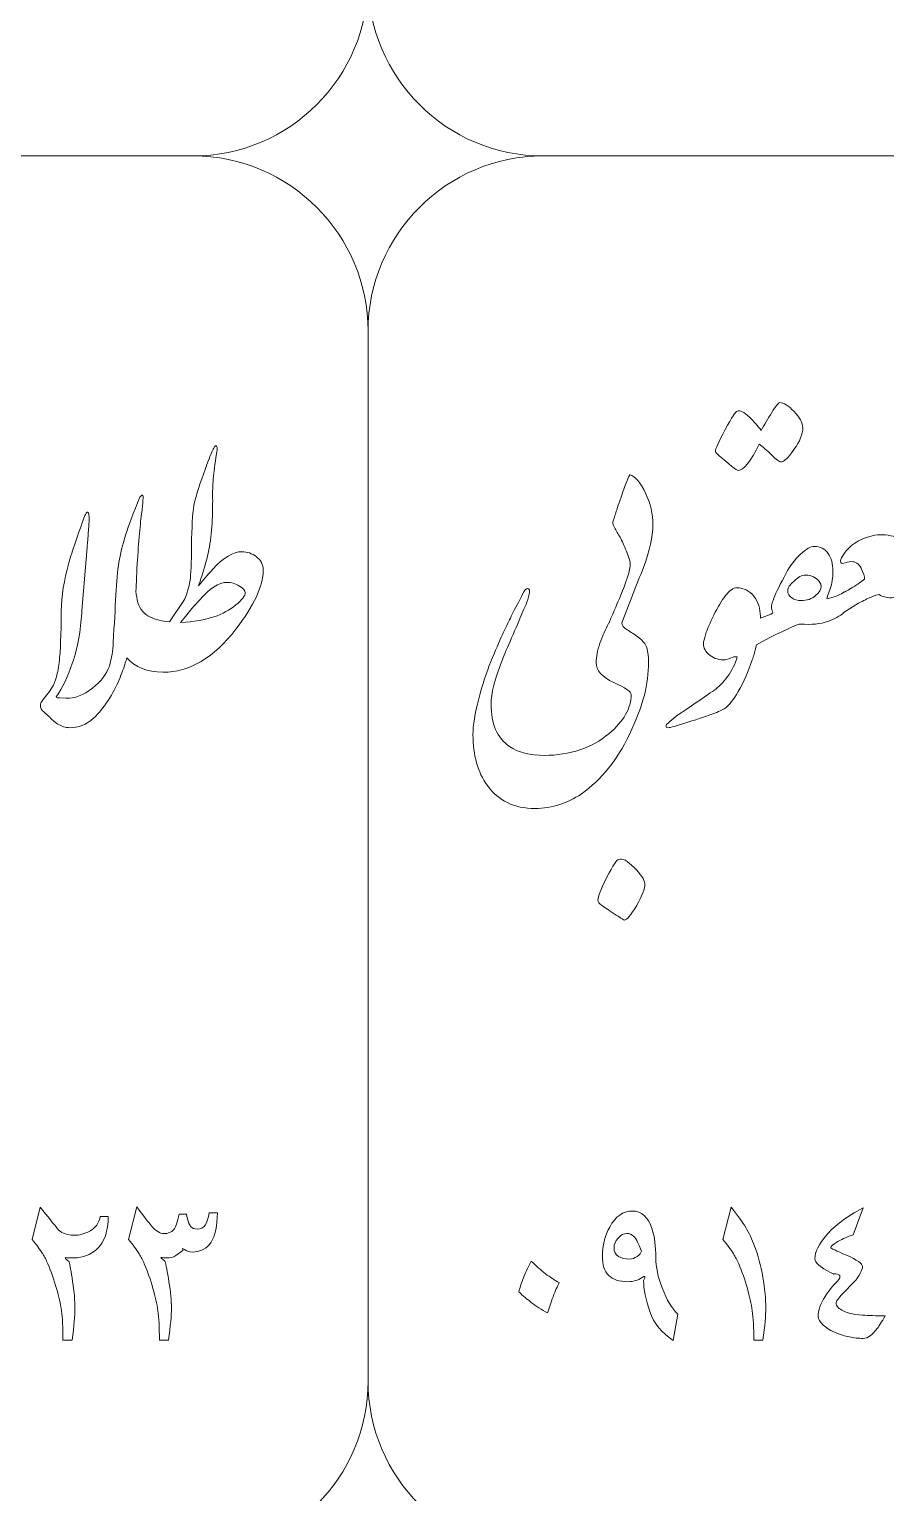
# Model space of a CAD drawing. Header units: millimetres. Extents: x 62 to 462, y 96 to 456.
# Drawn here: x 257.47 to 269.7, y 257.21 to 278.11 of the extents above; entities that cross this region are included whole.
import ezdxf

# ---------------------------------------------------------------- set-up
doc = ezdxf.new("R2010")
doc.units = ezdxf.units.MM
doc.header["$MEASUREMENT"] = 0
doc.layers.add('Layer 1', color=7, linetype='Continuous')

msp = doc.modelspace()

# ---------------------------------------------------------------- linework, layer by layer
at = {"layer": 'Layer 1', "color": 250, "lineweight": 18}
for points, knots in [([(244.8067, 296.3033), (244.8067, 296.3033), (259.8067, 296.3033), (259.8067, 296.3033), (261.1837, 296.3033), (262.3067, 295.1803), (262.3067, 293.8033), (262.3067, 293.8033), (262.3067, 278.8033), (262.3067, 278.8033), (262.3067, 277.4264), (261.1837, 276.3033), (259.8067, 276.3033), (259.8067, 276.3033), (244.8067, 276.3033), (244.8067, 276.3033), (243.4298, 276.3033), (242.3067, 277.4264), (242.3067, 278.8033), (242.3067, 278.8033), (242.3067, 293.8033), (242.3067, 293.8033), (242.3067, 295.1803), (243.4298, 296.3033), (244.8067, 296.3033)], [0, 0, 0, 0, 0.125, 0.125, 0.125, 0.25, 0.25, 0.25, 0.375, 0.375, 0.375, 0.5, 0.5, 0.5, 0.625, 0.625, 0.625, 0.75, 0.75, 0.75, 0.875, 0.875, 0.875, 1, 1, 1, 1]), ([(264.8067, 296.3033), (264.8067, 296.3033), (279.8067, 296.3033), (279.8067, 296.3033), (281.1837, 296.3033), (282.3067, 295.1803), (282.3067, 293.8033), (282.3067, 293.8033), (282.3067, 278.8033), (282.3067, 278.8033), (282.3067, 277.4264), (281.1837, 276.3033), (279.8067, 276.3033), (279.8067, 276.3033), (264.8067, 276.3033), (264.8067, 276.3033), (263.4298, 276.3033), (262.3067, 277.4264), (262.3067, 278.8033), (262.3067, 278.8033), (262.3067, 293.8033), (262.3067, 293.8033), (262.3067, 295.1803), (263.4298, 296.3033), (264.8067, 296.3033)], [0, 0, 0, 0, 0.125, 0.125, 0.125, 0.25, 0.25, 0.25, 0.375, 0.375, 0.375, 0.5, 0.5, 0.5, 0.625, 0.625, 0.625, 0.75, 0.75, 0.75, 0.875, 0.875, 0.875, 1, 1, 1, 1]), ([(244.8067, 276.3033), (244.8067, 276.3033), (259.8067, 276.3033), (259.8067, 276.3033), (261.1837, 276.3033), (262.3067, 275.1803), (262.3067, 273.8033), (262.3067, 273.8033), (262.3067, 258.8033), (262.3067, 258.8033), (262.3067, 257.4264), (261.1837, 256.3033), (259.8067, 256.3033), (259.8067, 256.3033), (244.8067, 256.3033), (244.8067, 256.3033), (243.4298, 256.3033), (242.3067, 257.4264), (242.3067, 258.8033), (242.3067, 258.8033), (242.3067, 273.8033), (242.3067, 273.8033), (242.3067, 275.1803), (243.4298, 276.3033), (244.8067, 276.3033)], [0, 0, 0, 0, 0.125, 0.125, 0.125, 0.25, 0.25, 0.25, 0.375, 0.375, 0.375, 0.5, 0.5, 0.5, 0.625, 0.625, 0.625, 0.75, 0.75, 0.75, 0.875, 0.875, 0.875, 1, 1, 1, 1]), ([(264.8067, 276.3033), (264.8067, 276.3033), (279.8067, 276.3033), (279.8067, 276.3033), (281.1837, 276.3033), (282.3067, 275.1803), (282.3067, 273.8033), (282.3067, 273.8033), (282.3067, 258.8033), (282.3067, 258.8033), (282.3067, 257.4264), (281.1837, 256.3033), (279.8067, 256.3033), (279.8067, 256.3033), (264.8067, 256.3033), (264.8067, 256.3033), (263.4298, 256.3033), (262.3067, 257.4264), (262.3067, 258.8033), (262.3067, 258.8033), (262.3067, 273.8033), (262.3067, 273.8033), (262.3067, 275.1803), (263.4298, 276.3033), (264.8067, 276.3033)], [0, 0, 0, 0, 0.125, 0.125, 0.125, 0.25, 0.25, 0.25, 0.375, 0.375, 0.375, 0.5, 0.5, 0.5, 0.625, 0.625, 0.625, 0.75, 0.75, 0.75, 0.875, 0.875, 0.875, 1, 1, 1, 1]), ([(267.2684, 272.0841), (267.2684, 272.1147), (267.3154, 272.217), (267.4095, 272.3945), (267.5036, 272.5709), (267.5612, 272.6591), (267.5812, 272.6591), (267.62, 272.6756), (267.6776, 272.6474), (267.7517, 272.5756), (267.827, 272.5027), (267.8834, 272.4392), (267.9222, 272.3839), (267.9681, 272.4592), (268.0198, 272.545), (268.0763, 272.6391), (268.1327, 272.7332), (268.1692, 272.7802), (268.188, 272.7802), (268.2456, 272.7802), (268.3138, 272.7379), (268.3926, 272.6544), (268.4726, 272.5709), (268.5137, 272.4921), (268.5184, 272.418), (268.5184, 272.331), (268.4761, 272.2275), (268.3914, 272.1088), (268.3079, 271.9912), (268.2479, 271.9324), (268.208, 271.9324), (268.1833, 271.9324), (268.1374, 271.9665), (268.0704, 272.0323), (268.0045, 272.0994), (267.9457, 272.1511), (267.8952, 272.1876), (267.7705, 271.9371), (267.6717, 271.8124), (267.5988, 271.8124), (267.58, 271.8124), (267.5542, 271.8266), (267.5189, 271.8571), (267.4871, 271.8842), (267.4377, 271.9253), (267.3695, 271.9806), (267.3013, 272.0359), (267.2684, 272.07), (267.2684, 272.0841)], [0, 0, 0, 0, 0.0625, 0.0625, 0.0625, 0.125, 0.125, 0.125, 0.1875, 0.1875, 0.1875, 0.25, 0.25, 0.25, 0.3125, 0.3125, 0.3125, 0.375, 0.375, 0.375, 0.4375, 0.4375, 0.4375, 0.5, 0.5, 0.5, 0.5625, 0.5625, 0.5625, 0.625, 0.625, 0.625, 0.6875, 0.6875, 0.6875, 0.75, 0.75, 0.75, 0.8125, 0.8125, 0.8125, 0.875, 0.875, 0.875, 0.9375, 0.9375, 0.9375, 1, 1, 1, 1]), ([(258.9892, 270.0833), (258.9943, 270.0275), (259.0045, 269.9738), (259.0195, 269.9216), (259.0501, 269.8275), (259.1065, 269.7593), (259.1889, 269.7193), (259.2712, 269.6793), (259.3641, 269.6558), (259.4676, 269.6487), (259.4676, 269.6487), (259.6745, 269.9521), (259.6745, 269.9521), (259.7086, 270.0098), (259.7392, 270.1074), (259.7639, 270.2449), (259.7756, 270.3202), (259.7827, 270.4872), (259.7851, 270.7424), (259.7874, 270.9987), (259.798, 271.1892), (259.8192, 271.3127), (259.8427, 271.4279), (259.8874, 271.5761), (259.9532, 271.7584), (260.0202, 271.9418), (260.0614, 272.0476), (260.0755, 272.0759), (260.0908, 272.1041), (260.1026, 272.1276), (260.112, 272.1464), (260.1237, 272.1652), (260.1343, 272.1687), (260.1425, 272.1582), (260.1519, 272.1476), (260.1543, 272.1299), (260.1496, 272.1041), (260.1249, 271.95), (260.1073, 271.8254), (260.0979, 271.7278), (260.0896, 271.6302), (260.0849, 271.5373), (260.0861, 271.4491), (260.0873, 271.3609), (260.0861, 271.2468), (260.0814, 271.1069), (260.0767, 270.967), (260.0626, 270.8376), (260.0391, 270.72), (260.0167, 270.6012), (259.9885, 270.4872), (259.9532, 270.3755), (259.9191, 270.2649), (259.8956, 270.1944), (259.885, 270.1638), (259.9403, 270.2332), (260.0073, 270.312), (260.0884, 270.4025), (260.2413, 270.5683), (260.3812, 270.6506), (260.5047, 270.6506), (260.58, 270.6506), (260.6494, 270.6259), (260.7117, 270.5777), (260.7752, 270.5319), (260.8081, 270.4672), (260.8081, 270.3813), (260.8081, 270.1603), (260.6776, 269.8816), (260.4189, 269.5429), (260.1014, 269.1337), (259.7545, 268.9291), (259.3782, 268.9291), (259.1515, 268.9291), (258.9798, 268.9978), (258.8622, 269.1361), (258.8537, 269.1085), (258.8454, 269.0834), (258.8372, 269.0608), (258.8172, 268.9926), (258.7878, 268.9115), (258.749, 268.8186), (258.7114, 268.7257), (258.6585, 268.6269), (258.5915, 268.5234), (258.5233, 268.4199), (258.4551, 268.3364), (258.3857, 268.2718), (258.2787, 268.1789), (258.1646, 268.1342), (258.0447, 268.1365), (257.9835, 268.1389), (257.9271, 268.1553), (257.8765, 268.1859), (257.8283, 268.2177), (257.7836, 268.2576), (257.7425, 268.3035), (257.7048, 268.3329), (257.6825, 268.3529), (257.6731, 268.3611), (257.6413, 268.3917), (257.6249, 268.4223), (257.6249, 268.454), (257.6249, 268.4775), (257.6366, 268.5046), (257.659, 268.534), (257.6825, 268.5634), (257.7083, 268.5975), (257.7389, 268.6339), (257.7519, 268.6516), (257.7707, 268.6798), (257.793, 268.7163), (257.8165, 268.7527), (257.8365, 268.8021), (257.8542, 268.8632), (257.8706, 268.9232), (257.8859, 269.0032), (257.8965, 269.102), (257.9059, 269.2007), (257.9118, 269.2866), (257.9141, 269.3571), (257.9141, 269.3571), (257.9212, 269.5712), (257.9212, 269.5712), (257.9235, 269.6441), (257.9235, 269.7217), (257.9212, 269.8016), (257.9259, 270.0133), (257.9623, 270.2426), (258.0317, 270.4907), (258.0799, 270.6589), (258.1564, 270.8847), (258.2622, 271.1692), (258.2693, 271.1881), (258.2763, 271.1998), (258.2834, 271.2069), (258.2893, 271.2139), (258.2951, 271.2174), (258.2998, 271.2174), (258.3163, 271.2151), (258.3234, 271.1716), (258.321, 271.0869), (258.3187, 271.0458), (258.314, 270.9787), (258.3069, 270.887), (258.2998, 270.7929), (258.2951, 270.733), (258.2928, 270.7083), (258.2928, 270.7083), (258.2175, 269.8122), (258.2175, 269.8122), (258.2128, 269.704), (258.1999, 269.5817), (258.1799, 269.443), (258.1564, 269.3101), (258.1235, 269.1807), (258.0799, 269.0537), (258.02, 268.868), (257.9424, 268.708), (257.8483, 268.5751), (257.853, 268.5657), (257.8718, 268.561), (257.9036, 268.561), (257.9036, 268.561), (257.9906, 268.5575), (257.9906, 268.5575), (258.1164, 268.5528), (258.2422, 268.601), (258.3692, 268.701), (258.495, 268.8009), (258.5762, 268.9068), (258.6103, 269.0173), (258.6444, 269.129), (258.6632, 269.2407), (258.6656, 269.3536), (258.6808, 269.6135), (258.6938, 269.8393), (258.7032, 270.0309), (258.7126, 270.2226), (258.7267, 270.3778), (258.7467, 270.4978), (258.7655, 270.6166), (258.7973, 270.7471), (258.8408, 270.887), (258.8843, 271.0269), (258.9537, 271.208), (259.0477, 271.4315), (259.0618, 271.4538), (259.0736, 271.4632), (259.0854, 271.4585), (259.0971, 271.4538), (259.0924, 271.3644), (259.0701, 271.1881), (259.0477, 271.0128), (259.0254, 270.753), (259.003, 270.4084), (259.0007, 270.3188), (258.9961, 270.2108), (258.9892, 270.0833)], [0, 0, 0, 0, 0.0151515, 0.0151515, 0.0151515, 0.030303, 0.030303, 0.030303, 0.0454545, 0.0454545, 0.0454545, 0.0606061, 0.0606061, 0.0606061, 0.0757576, 0.0757576, 0.0757576, 0.0909091, 0.0909091, 0.0909091, 0.1060606, 0.1060606, 0.1060606, 0.1212121, 0.1212121, 0.1212121, 0.1363636, 0.1363636, 0.1363636, 0.1515152, 0.1515152, 0.1515152, 0.1666667, 0.1666667, 0.1666667, 0.1818182, 0.1818182, 0.1818182, 0.1969697, 0.1969697, 0.1969697, 0.2121212, 0.2121212, 0.2121212, 0.2272727, 0.2272727, 0.2272727, 0.2424242, 0.2424242, 0.2424242, 0.2575758, 0.2575758, 0.2575758, 0.2727273, 0.2727273, 0.2727273, 0.2878788, 0.2878788, 0.2878788, 0.3030303, 0.3030303, 0.3030303, 0.3181818, 0.3181818, 0.3181818, 0.3333333, 0.3333333, 0.3333333, 0.3484848, 0.3484848, 0.3484848, 0.3636364, 0.3636364, 0.3636364, 0.3787879, 0.3787879, 0.3787879, 0.3939394, 0.3939394, 0.3939394, 0.4090909, 0.4090909, 0.4090909, 0.4242424, 0.4242424, 0.4242424, 0.4393939, 0.4393939, 0.4393939, 0.4545455, 0.4545455, 0.4545455, 0.469697, 0.469697, 0.469697, 0.4848485, 0.4848485, 0.4848485, 0.5, 0.5, 0.5, 0.5151515, 0.5151515, 0.5151515, 0.530303, 0.530303, 0.530303, 0.5454545, 0.5454545, 0.5454545, 0.5606061, 0.5606061, 0.5606061, 0.5757576, 0.5757576, 0.5757576, 0.5909091, 0.5909091, 0.5909091, 0.6060606, 0.6060606, 0.6060606, 0.6212121, 0.6212121, 0.6212121, 0.6363636, 0.6363636, 0.6363636, 0.6515152, 0.6515152, 0.6515152, 0.6666667, 0.6666667, 0.6666667, 0.6818182, 0.6818182, 0.6818182, 0.6969697, 0.6969697, 0.6969697, 0.7121212, 0.7121212, 0.7121212, 0.7272727, 0.7272727, 0.7272727, 0.7424242, 0.7424242, 0.7424242, 0.7575758, 0.7575758, 0.7575758, 0.7727273, 0.7727273, 0.7727273, 0.7878788, 0.7878788, 0.7878788, 0.8030303, 0.8030303, 0.8030303, 0.8181818, 0.8181818, 0.8181818, 0.8333333, 0.8333333, 0.8333333, 0.8484848, 0.8484848, 0.8484848, 0.8636364, 0.8636364, 0.8636364, 0.8787879, 0.8787879, 0.8787879, 0.8939394, 0.8939394, 0.8939394, 0.9090909, 0.9090909, 0.9090909, 0.9242424, 0.9242424, 0.9242424, 0.9393939, 0.9393939, 0.9393939, 0.9545455, 0.9545455, 0.9545455, 0.969697, 0.969697, 0.969697, 0.9848485, 0.9848485, 0.9848485, 1, 1, 1, 1]), ([(270.1965, 270.4343), (270.2517, 270.4731), (270.2988, 270.5213), (270.3376, 270.5789), (270.3787, 270.6366), (270.3999, 270.6942), (270.3999, 270.7518), (270.3999, 270.7518), (270.3999, 270.9788), (270.3999, 270.9788), (270.3999, 271.034), (270.4093, 271.0952), (270.427, 271.161), (270.4599, 271.2527), (270.4928, 271.3374), (270.5269, 271.4127), (270.5269, 271.4127), (270.668, 271.7537), (270.668, 271.7537), (270.6704, 271.7702), (270.6821, 271.789), (270.7033, 271.809), (270.7127, 271.809), (270.7162, 271.7854), (270.7162, 271.7372), (270.7162, 271.7372), (270.7104, 271.4926), (270.7104, 271.4926), (270.7104, 271.4926), (270.6962, 271.1963), (270.6962, 271.1963), (270.6962, 271.0928), (270.6751, 270.9752), (270.6339, 270.8447), (270.5951, 270.713), (270.5445, 270.5978), (270.4822, 270.4966), (270.3885, 270.3432), (270.2937, 270.2259), (270.1976, 270.146), (270.1976, 270.146), (270.1965, 270.1438), (270.1965, 270.1438), (270.1412, 270.1074), (270.0789, 270.0756), (270.0107, 270.0498), (269.9413, 270.0227), (269.8743, 270.0051), (269.8108, 269.9957), (269.7755, 269.9886), (269.739, 269.991), (269.7002, 270.0004), (269.6614, 270.011), (269.6308, 270.0227), (269.6108, 270.0368), (269.5826, 270.0368), (269.5438, 270.0251), (269.4933, 270.0027), (269.445, 269.9816), (269.3851, 269.9522), (269.3145, 269.9134), (269.3145, 269.9134), (269.1111, 269.7852), (269.1111, 269.7852), (269.1111, 269.7852), (269.1108, 269.7861), (269.1108, 269.7861), (269.0462, 269.7286), (268.9686, 269.6851), (268.8771, 269.6558), (268.7736, 269.6158), (268.6431, 269.6041), (268.4843, 269.617), (268.4514, 269.617), (268.3044, 269.5523), (268.0398, 269.4206), (268.0398, 269.4206), (267.8581, 269.3204), (267.8581, 269.3204), (267.8581, 269.3204), (267.8446, 269.2678), (267.8446, 269.2678), (267.8305, 269.2101), (267.8129, 269.1549), (267.7952, 269.1043), (267.7141, 268.8821), (267.64, 268.7174), (267.5706, 268.6116), (267.5024, 268.5058), (267.4483, 268.4411), (267.4095, 268.4152), (267.3696, 268.3905), (267.3119, 268.3635), (267.2331, 268.3341), (267.1555, 268.3059), (267.0368, 268.2659), (266.8768, 268.2141), (266.7169, 268.1624), (266.6228, 268.1365), (266.5923, 268.1365), (266.5746, 268.1365), (266.5652, 268.1412), (266.5652, 268.1506), (266.5464, 268.1753), (266.6417, 268.2588), (266.851, 268.3988), (267.0603, 268.5387), (267.1955, 268.6304), (267.2555, 268.6739), (267.3166, 268.7174), (267.379, 268.7809), (267.4413, 268.8656), (267.5048, 268.9491), (267.5518, 269.0443), (267.5812, 269.149), (267.5495, 269.1537), (267.5165, 269.1478), (267.4836, 269.1302), (267.4495, 269.1137), (267.4166, 269.1043), (267.3848, 269.1043), (267.3002, 269.1067), (267.2284, 269.1349), (267.1708, 269.1878), (267.1144, 269.2395), (267.0897, 269.2983), (267.0991, 269.363), (267.1085, 269.4018), (267.1214, 269.4477), (267.1391, 269.4994), (267.1555, 269.5512), (267.192, 269.6335), (267.2473, 269.7452), (267.3025, 269.8581), (267.3578, 269.951), (267.4142, 270.0239), (267.4707, 270.098), (267.5259, 270.1344), (267.5812, 270.1344), (267.6753, 270.1344), (267.7541, 270.0944), (267.8176, 270.0145), (267.8811, 269.9333), (267.9117, 269.8369), (267.9117, 269.7252), (267.9117, 269.7252), (267.9115, 269.7016), (267.9115, 269.7016), (267.9115, 269.7016), (267.9763, 269.724), (267.9763, 269.724), (268.0527, 269.7522), (268.0916, 269.7722), (268.0916, 269.7863), (268.0774, 269.8098), (268.0704, 269.8381), (268.0704, 269.8722), (268.0751, 269.9027), (268.0868, 269.9404), (268.1057, 269.9862), (268.1374, 270.0709), (268.1962, 270.1908), (268.2809, 270.3449), (268.3338, 270.446), (268.4008, 270.5354), (268.4843, 270.613), (268.5666, 270.6894), (268.6337, 270.7271), (268.6842, 270.7271), (268.7642, 270.7271), (268.83, 270.693), (268.8806, 270.6271), (268.9265, 270.5624), (268.9488, 270.4778), (268.9488, 270.3719), (268.9488, 270.2779), (268.9359, 270.1932), (268.91, 270.1191), (268.8829, 270.0439), (268.8665, 269.998), (268.8594, 269.9792), (268.8594, 269.9792), (268.9006, 269.9862), (268.9006, 269.9862), (268.99, 270.0086), (269.0605, 270.0391), (269.1111, 270.0756), (269.1111, 270.0756), (269.1132, 270.072), (269.1132, 270.072), (269.1543, 270.0933), (269.2123, 270.1282), (269.2863, 270.178), (269.3028, 270.1874), (269.3404, 270.2144), (269.4004, 270.2579), (269.4004, 270.2944), (269.3839, 270.3473), (269.3521, 270.4167), (269.318, 270.479), (269.271, 270.5096), (269.211, 270.5096), (269.1722, 270.5096), (269.1322, 270.5002), (269.0899, 270.4813), (269.0605, 270.4813), (269.0511, 270.5013), (269.0629, 270.5401), (269.0723, 270.5684), (269.0923, 270.6025), (269.1252, 270.6436), (269.1758, 270.7083), (269.2381, 270.7624), (269.3145, 270.8059), (269.3627, 270.8318), (269.4121, 270.8506), (269.4627, 270.8647), (269.525, 270.8835), (269.5767, 270.8929), (269.6214, 270.8929), (269.7261, 270.8929), (269.8249, 270.8741), (269.9178, 270.8376), (270.0048, 270.8035), (270.0483, 270.7436), (270.0483, 270.6577), (270.0483, 270.6283), (270.0377, 270.5919), (270.0177, 270.5484), (270.006, 270.5225), (269.9954, 270.499), (269.9848, 270.479), (269.9742, 270.4578), (269.9554, 270.4237), (269.9272, 270.3755), (269.9436, 270.3614), (269.9824, 270.3602), (270.0448, 270.3696), (270.1071, 270.3802), (270.1576, 270.4014), (270.1965, 270.4343)], [0, 0, 0, 0, 0.0125, 0.0125, 0.0125, 0.025, 0.025, 0.025, 0.0375, 0.0375, 0.0375, 0.05, 0.05, 0.05, 0.0625, 0.0625, 0.0625, 0.075, 0.075, 0.075, 0.0875, 0.0875, 0.0875, 0.1, 0.1, 0.1, 0.1125, 0.1125, 0.1125, 0.125, 0.125, 0.125, 0.1375, 0.1375, 0.1375, 0.15, 0.15, 0.15, 0.1625, 0.1625, 0.1625, 0.175, 0.175, 0.175, 0.1875, 0.1875, 0.1875, 0.2, 0.2, 0.2, 0.2125, 0.2125, 0.2125, 0.225, 0.225, 0.225, 0.2375, 0.2375, 0.2375, 0.25, 0.25, 0.25, 0.2625, 0.2625, 0.2625, 0.275, 0.275, 0.275, 0.2875, 0.2875, 0.2875, 0.3, 0.3, 0.3, 0.3125, 0.3125, 0.3125, 0.325, 0.325, 0.325, 0.3375, 0.3375, 0.3375, 0.35, 0.35, 0.35, 0.3625, 0.3625, 0.3625, 0.375, 0.375, 0.375, 0.3875, 0.3875, 0.3875, 0.4, 0.4, 0.4, 0.4125, 0.4125, 0.4125, 0.425, 0.425, 0.425, 0.4375, 0.4375, 0.4375, 0.45, 0.45, 0.45, 0.4625, 0.4625, 0.4625, 0.475, 0.475, 0.475, 0.4875, 0.4875, 0.4875, 0.5, 0.5, 0.5, 0.5125, 0.5125, 0.5125, 0.525, 0.525, 0.525, 0.5375, 0.5375, 0.5375, 0.55, 0.55, 0.55, 0.5625, 0.5625, 0.5625, 0.575, 0.575, 0.575, 0.5875, 0.5875, 0.5875, 0.6, 0.6, 0.6, 0.6125, 0.6125, 0.6125, 0.625, 0.625, 0.625, 0.6375, 0.6375, 0.6375, 0.65, 0.65, 0.65, 0.6625, 0.6625, 0.6625, 0.675, 0.675, 0.675, 0.6875, 0.6875, 0.6875, 0.7, 0.7, 0.7, 0.7125, 0.7125, 0.7125, 0.725, 0.725, 0.725, 0.7375, 0.7375, 0.7375, 0.75, 0.75, 0.75, 0.7625, 0.7625, 0.7625, 0.775, 0.775, 0.775, 0.7875, 0.7875, 0.7875, 0.8, 0.8, 0.8, 0.8125, 0.8125, 0.8125, 0.825, 0.825, 0.825, 0.8375, 0.8375, 0.8375, 0.85, 0.85, 0.85, 0.8625, 0.8625, 0.8625, 0.875, 0.875, 0.875, 0.8875, 0.8875, 0.8875, 0.9, 0.9, 0.9, 0.9125, 0.9125, 0.9125, 0.925, 0.925, 0.925, 0.9375, 0.9375, 0.9375, 0.95, 0.95, 0.95, 0.9625, 0.9625, 0.9625, 0.975, 0.975, 0.975, 0.9875, 0.9875, 0.9875, 1, 1, 1, 1]), ([(266.0655, 268.6092), (266.0655, 268.6481), (265.9831, 268.7057), (265.8173, 268.7809), (265.6492, 268.8597), (265.5657, 268.955), (265.5657, 269.0679), (265.5657, 269.1478), (265.5833, 269.2395), (265.6198, 269.3418), (265.6551, 269.443), (265.6974, 269.5406), (265.748, 269.6323), (265.748, 269.6323), (265.7492, 269.6344), (265.7492, 269.6344), (265.7492, 269.6344), (265.7491, 269.6347), (265.7491, 269.6347), (265.8267, 269.8181), (265.8761, 269.9345), (265.8973, 269.9827), (266.0008, 270.2238), (266.0525, 270.3884), (266.0525, 270.4755), (266.0525, 270.5049), (266.0384, 270.5566), (266.0102, 270.6307), (265.9784, 270.7106), (265.9478, 270.7812), (265.9173, 270.84), (265.9043, 270.8635), (265.8902, 270.8859), (265.8761, 270.9094), (265.862, 270.9329), (265.8502, 270.9552), (265.8385, 270.9788), (265.8103, 271.0199), (265.7997, 271.0517), (265.8044, 271.0752), (265.8244, 271.1387), (265.8432, 271.1963), (265.8596, 271.2469), (265.8749, 271.2974), (265.8902, 271.3409), (265.9043, 271.3774), (265.9655, 271.562), (266.0125, 271.6855), (266.0454, 271.7502), (266.1231, 271.7243), (266.1995, 271.6373), (266.2724, 271.4879), (266.3418, 271.3386), (266.3759, 271.1857), (266.3759, 271.0305), (266.3759, 270.8694), (266.3312, 270.6671), (266.2418, 270.4237), (266.1889, 270.2932), (266.136, 270.1615), (266.0842, 270.0286), (266.0325, 269.8969), (265.9819, 269.7652), (265.9314, 269.6347), (265.9314, 269.6347), (265.9311, 269.6341), (265.9311, 269.6341), (265.9311, 269.6341), (265.9314, 269.6323), (265.9314, 269.6323), (265.9314, 269.6006), (265.9573, 269.5676), (266.009, 269.5359), (266.0607, 269.5041), (266.1125, 269.4688), (266.1654, 269.4312), (266.2183, 269.3924), (266.256, 269.3501), (266.2795, 269.3019), (266.3018, 269.249), (266.3136, 269.1713), (266.3136, 269.0679), (266.3136, 268.9162), (266.2936, 268.7609), (266.2548, 268.6022), (266.216, 268.4481), (266.1431, 268.2576), (266.0372, 268.0307), (265.8702, 267.6791), (265.6433, 267.3992), (265.3552, 267.1899), (265.2505, 267.1229), (265.1471, 267.0723), (265.0459, 267.0382), (264.9354, 267.0018), (264.8166, 266.9829), (264.6908, 266.9829), (264.3945, 266.9829), (264.1675, 267.0935), (264.0088, 267.3134), (263.8735, 267.5015), (263.8053, 267.7438), (263.8053, 268.0377), (263.8053, 268.1683), (263.8324, 268.3388), (263.8876, 268.5505), (263.9429, 268.7551), (264.0005, 268.9315), (264.0605, 269.0808), (264.1252, 269.2348), (264.1793, 269.3654), (264.2251, 269.47), (264.2392, 269.4959), (264.2592, 269.5347), (264.2839, 269.5864), (264.3098, 269.637), (264.3415, 269.7052), (264.3804, 269.7875), (264.4086, 269.8381), (264.4333, 269.8839), (264.4544, 269.9251), (264.4768, 269.9663), (264.4944, 270.0039), (264.5085, 270.0356), (264.5426, 270.098), (264.5685, 270.1274), (264.5873, 270.125), (264.6132, 270.1203), (264.6191, 270.0944), (264.6085, 270.0462), (264.5967, 269.9886), (264.5814, 269.9392), (264.5638, 269.8981), (264.4003, 269.5206), (264.2875, 269.2584), (264.2251, 269.109), (264.1181, 268.835), (264.064, 268.6245), (264.064, 268.4752), (264.064, 268.1918), (264.151, 267.9907), (264.3251, 267.8684), (264.4544, 267.7837), (264.6202, 267.7414), (264.8249, 267.7414), (265.1929, 267.7414), (265.4998, 267.8449), (265.748, 268.0507), (265.9596, 268.2282), (266.0655, 268.414), (266.0655, 268.6092)], [0, 0, 0, 0, 0.02, 0.02, 0.02, 0.04, 0.04, 0.04, 0.06, 0.06, 0.06, 0.08, 0.08, 0.08, 0.1, 0.1, 0.1, 0.12, 0.12, 0.12, 0.14, 0.14, 0.14, 0.16, 0.16, 0.16, 0.18, 0.18, 0.18, 0.2, 0.2, 0.2, 0.22, 0.22, 0.22, 0.24, 0.24, 0.24, 0.26, 0.26, 0.26, 0.28, 0.28, 0.28, 0.3, 0.3, 0.3, 0.32, 0.32, 0.32, 0.34, 0.34, 0.34, 0.36, 0.36, 0.36, 0.38, 0.38, 0.38, 0.4, 0.4, 0.4, 0.42, 0.42, 0.42, 0.44, 0.44, 0.44, 0.46, 0.46, 0.46, 0.48, 0.48, 0.48, 0.5, 0.5, 0.5, 0.52, 0.52, 0.52, 0.54, 0.54, 0.54, 0.56, 0.56, 0.56, 0.58, 0.58, 0.58, 0.6, 0.6, 0.6, 0.62, 0.62, 0.62, 0.64, 0.64, 0.64, 0.66, 0.66, 0.66, 0.68, 0.68, 0.68, 0.7, 0.7, 0.7, 0.72, 0.72, 0.72, 0.74, 0.74, 0.74, 0.76, 0.76, 0.76, 0.78, 0.78, 0.78, 0.8, 0.8, 0.8, 0.82, 0.82, 0.82, 0.84, 0.84, 0.84, 0.86, 0.86, 0.86, 0.88, 0.88, 0.88, 0.9, 0.9, 0.9, 0.92, 0.92, 0.92, 0.94, 0.94, 0.94, 0.96, 0.96, 0.96, 0.98, 0.98, 0.98, 1, 1, 1, 1]), ([(268.7806, 270.1556), (268.7806, 270.1944), (268.7571, 270.232), (268.7113, 270.2685), (268.6607, 270.3014), (268.609, 270.3167), (268.556, 270.3167), (268.5055, 270.3167), (268.4514, 270.2884), (268.3949, 270.2308), (268.3326, 270.1756), (268.302, 270.132), (268.302, 270.1003), (268.302, 270.0497), (268.322, 270.0121), (268.3632, 269.9898), (268.3985, 269.9639), (268.4408, 269.9521), (268.4914, 269.9521), (268.576, 269.9521), (268.6466, 269.9756), (268.7007, 270.0239), (268.7536, 270.0721), (268.7806, 270.1156), (268.7806, 270.1556)], [0, 0, 0, 0, 0.125, 0.125, 0.125, 0.25, 0.25, 0.25, 0.375, 0.375, 0.375, 0.5, 0.5, 0.5, 0.625, 0.625, 0.625, 0.75, 0.75, 0.75, 0.875, 0.875, 0.875, 1, 1, 1, 1]), ([(260.5529, 270.0638), (260.5529, 270.0932), (260.5259, 270.125), (260.4706, 270.1603), (260.4106, 270.1944), (260.3507, 270.212), (260.2907, 270.212), (260.1813, 270.2167), (260.0473, 270.1297), (259.8921, 269.9533), (259.845, 269.9051), (259.7568, 269.8004), (259.6263, 269.6393), (259.8192, 269.6487), (259.9779, 269.6758), (260.1037, 269.7193), (260.2284, 269.7628), (260.3342, 269.8204), (260.4189, 269.891), (260.5082, 269.9627), (260.5529, 270.0203), (260.5529, 270.0638)], [0, 0, 0, 0, 0.1428571, 0.1428571, 0.1428571, 0.2857143, 0.2857143, 0.2857143, 0.4285714, 0.4285714, 0.4285714, 0.5714286, 0.5714286, 0.5714286, 0.7142857, 0.7142857, 0.7142857, 0.8571429, 0.8571429, 0.8571429, 1, 1, 1, 1]), ([(265.5904, 265.673), (265.5904, 265.6483), (265.608, 265.6236), (265.6421, 265.6013), (265.6809, 265.573), (265.7409, 265.533), (265.8232, 265.479), (265.9043, 265.4249), (265.9525, 265.3943), (265.9655, 265.3872), (266.0031, 265.3872), (266.0607, 265.4566), (266.1419, 265.5942), (266.2218, 265.7318), (266.2618, 265.8376), (266.2618, 265.9105), (266.2548, 265.9658), (266.203, 266.0422), (266.1066, 266.1398), (266.0102, 266.2374), (265.9373, 266.2762), (265.8867, 266.2551), (265.8608, 266.2551), (265.8056, 266.1716), (265.7197, 266.0022), (265.6339, 265.8329), (265.5904, 265.7235), (265.5904, 265.673)], [0, 0, 0, 0, 0.1111111, 0.1111111, 0.1111111, 0.2222222, 0.2222222, 0.2222222, 0.3333333, 0.3333333, 0.3333333, 0.4444444, 0.4444444, 0.4444444, 0.5555556, 0.5555556, 0.5555556, 0.6666667, 0.6666667, 0.6666667, 0.7777778, 0.7777778, 0.7777778, 0.8888889, 0.8888889, 0.8888889, 1, 1, 1, 1])]:
    msp.add_open_spline(points, degree=3, knots=knots, dxfattribs=at)
at = {"layer": 'Layer 1', "color": 250, "lineweight": 9}
for points, knots in [([(258.0951, 260.8859), (258.1815, 260.8859), (258.2597, 260.9059), (258.3308, 260.9447), (258.4125, 260.9893), (258.4625, 261.0593), (258.4807, 261.1545), (258.4807, 261.1545), (258.5948, 261.1545), (258.5948, 261.1545), (258.5948, 260.9435), (258.5401, 260.7877), (258.4308, 260.6877), (258.3414, 260.6054), (258.2327, 260.5637), (258.1057, 260.5637), (258.1057, 260.5637), (258.0798, 260.5637), (258.0798, 260.5637), (258.0428, 260.5637), (258.0128, 260.5649), (257.9893, 260.5672), (257.9658, 260.5696), (257.981, 260.549), (258.0351, 260.5055), (258.0463, 260.4655), (258.0633, 260.3726), (258.0857, 260.2274), (258.108, 260.0822), (258.1192, 259.9523), (258.1192, 259.8388), (258.1192, 259.7436), (258.1057, 259.5925), (258.078, 259.3862), (258.078, 259.3862), (257.9469, 259.3862), (257.9469, 259.3862), (257.9469, 259.5696), (257.9399, 259.7107), (257.9258, 259.8089), (257.9111, 259.907), (257.8882, 260.0123), (257.8558, 260.1246), (257.82, 260.2486), (257.7788, 260.3668), (257.7318, 260.4779), (257.7088, 260.5296), (257.6842, 260.5766), (257.6577, 260.619), (257.6201, 260.6825), (257.5695, 260.7506), (257.506, 260.8241), (257.506, 260.8241), (257.6213, 261.2874), (257.6213, 261.2874), (257.7294, 261.1539), (257.817, 261.0452), (257.8852, 260.9599), (257.9446, 260.9106), (258.0145, 260.8859), (258.0951, 260.8859)], [0, 0, 0, 0, 0.05, 0.05, 0.05, 0.1, 0.1, 0.1, 0.15, 0.15, 0.15, 0.2, 0.2, 0.2, 0.25, 0.25, 0.25, 0.3, 0.3, 0.3, 0.35, 0.35, 0.35, 0.4, 0.4, 0.4, 0.45, 0.45, 0.45, 0.5, 0.5, 0.5, 0.55, 0.55, 0.55, 0.6, 0.6, 0.6, 0.65, 0.65, 0.65, 0.7, 0.7, 0.7, 0.75, 0.75, 0.75, 0.8, 0.8, 0.8, 0.85, 0.85, 0.85, 0.9, 0.9, 0.9, 0.95, 0.95, 0.95, 1, 1, 1, 1]), ([(259.8746, 260.974), (259.9605, 260.974), (260.0151, 261.0516), (260.0381, 261.2063), (260.0381, 261.2063), (260.1539, 261.2063), (260.1539, 261.2063), (260.1539, 260.833), (260.0328, 260.6466), (259.7918, 260.6466), (259.7541, 260.6466), (259.7183, 260.6584), (259.6842, 260.6819), (259.6507, 260.7054), (259.643, 260.7007), (259.663, 260.6672), (259.6642, 260.673), (259.6413, 260.6572), (259.5936, 260.619), (259.5513, 260.5837), (259.5084, 260.5655), (259.4649, 260.5655), (259.459, 260.5655), (259.452, 260.5655), (259.4431, 260.5649), (259.4343, 260.5643), (259.4243, 260.5637), (259.4132, 260.5637), (259.3926, 260.5637), (259.372, 260.5661), (259.352, 260.5702), (259.332, 260.5743), (259.3491, 260.5566), (259.4043, 260.5173), (259.4196, 260.4649), (259.4384, 260.3668), (259.462, 260.2227), (259.4855, 260.0793), (259.4972, 259.9511), (259.4972, 259.8388), (259.4972, 259.7436), (259.4837, 259.5925), (259.4561, 259.3862), (259.4561, 259.3862), (259.325, 259.3862), (259.325, 259.3862), (259.325, 259.5696), (259.3179, 259.7107), (259.3038, 259.8089), (259.2891, 259.907), (259.2662, 260.0123), (259.2339, 260.1246), (259.1986, 260.2486), (259.1568, 260.3668), (259.1098, 260.4779), (259.0869, 260.5296), (259.0622, 260.5766), (259.0357, 260.619), (258.9981, 260.6825), (258.9476, 260.7506), (258.8841, 260.8241), (258.8841, 260.8241), (259.0016, 261.2927), (259.0016, 261.2927), (259.1016, 261.1592), (259.1704, 261.0699), (259.208, 261.024), (259.2738, 260.9482), (259.3338, 260.91), (259.3891, 260.91), (259.452, 260.91), (259.4984, 260.9282), (259.5284, 260.9635), (259.5572, 260.9981), (259.5831, 261.0734), (259.606, 261.1892), (259.606, 261.1892), (259.713, 261.1892), (259.713, 261.1892), (259.7288, 261.0975), (259.7482, 261.0387), (259.7712, 261.0128), (259.7941, 260.987), (259.8288, 260.974), (259.8746, 260.974)], [0, 0, 0, 0, 0.0357143, 0.0357143, 0.0357143, 0.0714286, 0.0714286, 0.0714286, 0.1071429, 0.1071429, 0.1071429, 0.1428571, 0.1428571, 0.1428571, 0.1785714, 0.1785714, 0.1785714, 0.2142857, 0.2142857, 0.2142857, 0.25, 0.25, 0.25, 0.2857143, 0.2857143, 0.2857143, 0.3214286, 0.3214286, 0.3214286, 0.3571429, 0.3571429, 0.3571429, 0.3928571, 0.3928571, 0.3928571, 0.4285714, 0.4285714, 0.4285714, 0.4642857, 0.4642857, 0.4642857, 0.5, 0.5, 0.5, 0.5357143, 0.5357143, 0.5357143, 0.5714286, 0.5714286, 0.5714286, 0.6071429, 0.6071429, 0.6071429, 0.6428571, 0.6428571, 0.6428571, 0.6785714, 0.6785714, 0.6785714, 0.7142857, 0.7142857, 0.7142857, 0.75, 0.75, 0.75, 0.7857143, 0.7857143, 0.7857143, 0.8214286, 0.8214286, 0.8214286, 0.8571429, 0.8571429, 0.8571429, 0.8928571, 0.8928571, 0.8928571, 0.9285714, 0.9285714, 0.9285714, 0.9642857, 0.9642857, 0.9642857, 1, 1, 1, 1]), ([(266.7322, 259.7595), (266.7322, 259.7595), (266.667, 259.3844), (266.667, 259.3844), (266.5035, 259.4873), (266.3924, 259.6249), (266.3324, 259.7959), (266.2731, 259.967), (266.2431, 260.1151), (266.2431, 260.2404), (266.2754, 260.2997), (266.2678, 260.3139), (266.2207, 260.2815), (266.1602, 260.2427), (266.092, 260.2227), (266.0173, 260.2227), (265.8956, 260.2227), (265.8051, 260.2533), (265.7446, 260.3133), (265.684, 260.3738), (265.654, 260.4655), (265.654, 260.5884), (265.654, 260.736), (265.6893, 260.8747), (265.7593, 261.0034), (265.8427, 261.1557), (265.9497, 261.2321), (266.0797, 261.2321), (266.2149, 261.2321), (266.3101, 261.1457), (266.3654, 260.9723), (266.4001, 260.8629), (266.4171, 260.7271), (266.4171, 260.5637), (266.4171, 260.4344), (266.4483, 260.2886), (266.5112, 260.1263), (266.5735, 259.9646), (266.6476, 259.8424), (266.7322, 259.7595)], [0, 0, 0, 0, 0.0769231, 0.0769231, 0.0769231, 0.1538462, 0.1538462, 0.1538462, 0.2307692, 0.2307692, 0.2307692, 0.3076923, 0.3076923, 0.3076923, 0.3846154, 0.3846154, 0.3846154, 0.4615385, 0.4615385, 0.4615385, 0.5384615, 0.5384615, 0.5384615, 0.6153846, 0.6153846, 0.6153846, 0.6923077, 0.6923077, 0.6923077, 0.7692308, 0.7692308, 0.7692308, 0.8461538, 0.8461538, 0.8461538, 0.9230769, 0.9230769, 0.9230769, 1, 1, 1, 1]), ([(267.9897, 259.8388), (267.9897, 259.7436), (267.9762, 259.5925), (267.9486, 259.3862), (267.9486, 259.3862), (267.8175, 259.3862), (267.8175, 259.3862), (267.8175, 259.5696), (267.8104, 259.7107), (267.7963, 259.8089), (267.7816, 259.907), (267.7587, 260.0123), (267.7264, 260.1246), (267.6911, 260.2486), (267.6493, 260.3668), (267.6023, 260.4779), (267.5794, 260.5296), (267.5547, 260.5766), (267.5282, 260.619), (267.4906, 260.6825), (267.4401, 260.7506), (267.3766, 260.8241), (267.3766, 260.8241), (267.4924, 261.2856), (267.4924, 261.2856), (267.5853, 261.1745), (267.6552, 261.0781), (267.7028, 260.9981), (267.751, 260.9176), (267.7928, 260.8288), (267.8298, 260.7312), (267.8792, 260.6013), (267.918, 260.4538), (267.9468, 260.2892), (267.9756, 260.1246), (267.9897, 259.9746), (267.9897, 259.8388)], [0, 0, 0, 0, 0.0833333, 0.0833333, 0.0833333, 0.1666667, 0.1666667, 0.1666667, 0.25, 0.25, 0.25, 0.3333333, 0.3333333, 0.3333333, 0.4166667, 0.4166667, 0.4166667, 0.5, 0.5, 0.5, 0.5833333, 0.5833333, 0.5833333, 0.6666667, 0.6666667, 0.6666667, 0.75, 0.75, 0.75, 0.8333333, 0.8333333, 0.8333333, 0.9166667, 0.9166667, 0.9166667, 1, 1, 1, 1]), ([(269.6952, 259.7354), (269.6435, 259.646), (269.607, 259.5866), (269.5853, 259.5584), (269.5141, 259.4614), (269.4459, 259.4132), (269.3819, 259.4132), (269.3143, 259.4132), (269.2478, 259.4203), (269.1832, 259.4344), (269.1179, 259.4479), (269.0579, 259.4655), (269.0027, 259.4873), (268.9239, 259.5208), (268.8598, 259.559), (268.811, 259.6031), (268.7622, 259.6466), (268.7375, 259.6883), (268.7375, 259.7289), (268.7375, 259.8124), (268.7705, 259.9059), (268.8357, 260.0093), (268.8828, 260.0828), (268.9415, 260.1569), (269.0115, 260.2315), (269.0779, 260.3003), (269.0574, 260.335), (268.9498, 260.335), (268.9727, 260.3256), (268.9609, 260.3327), (268.9151, 260.3556), (268.7658, 260.4279), (268.6911, 260.4926), (268.6911, 260.5502), (268.6911, 260.6478), (268.7458, 260.7601), (268.8545, 260.8876), (268.9686, 261.0199), (269.1438, 261.151), (269.3801, 261.2803), (269.3801, 261.2803), (269.239, 260.8929), (269.239, 260.8929), (269.1632, 260.87), (269.0903, 260.8377), (269.0209, 260.7959), (268.9515, 260.7536), (268.9168, 260.726), (268.9168, 260.7118), (268.9168, 260.7019), (268.9927, 260.6642), (269.1444, 260.6002), (269.2954, 260.5361), (269.3713, 260.4814), (269.3713, 260.4367), (269.3713, 260.4179), (269.3601, 260.3867), (269.3378, 260.3427), (269.3154, 260.2986), (269.2943, 260.2668), (269.2749, 260.2468), (269.2131, 260.1828), (269.1514, 260.1193), (269.0909, 260.0558), (269.025, 259.9846), (268.9927, 259.9394), (268.9927, 259.92), (268.9927, 259.9006), (269.0033, 259.8788), (269.0256, 259.8559), (269.0609, 259.8183), (269.1167, 259.7895), (269.1926, 259.7701), (269.2325, 259.7595), (269.2931, 259.7512), (269.373, 259.7448), (269.4536, 259.7389), (269.5612, 259.7354), (269.6952, 259.7354)], [0, 0, 0, 0, 0.0384615, 0.0384615, 0.0384615, 0.0769231, 0.0769231, 0.0769231, 0.1153846, 0.1153846, 0.1153846, 0.1538462, 0.1538462, 0.1538462, 0.1923077, 0.1923077, 0.1923077, 0.2307692, 0.2307692, 0.2307692, 0.2692308, 0.2692308, 0.2692308, 0.3076923, 0.3076923, 0.3076923, 0.3461538, 0.3461538, 0.3461538, 0.3846154, 0.3846154, 0.3846154, 0.4230769, 0.4230769, 0.4230769, 0.4615385, 0.4615385, 0.4615385, 0.5, 0.5, 0.5, 0.5384615, 0.5384615, 0.5384615, 0.5769231, 0.5769231, 0.5769231, 0.6153846, 0.6153846, 0.6153846, 0.6538462, 0.6538462, 0.6538462, 0.6923077, 0.6923077, 0.6923077, 0.7307692, 0.7307692, 0.7307692, 0.7692308, 0.7692308, 0.7692308, 0.8076923, 0.8076923, 0.8076923, 0.8461538, 0.8461538, 0.8461538, 0.8846154, 0.8846154, 0.8846154, 0.9230769, 0.9230769, 0.9230769, 0.9615385, 0.9615385, 0.9615385, 1, 1, 1, 1]), ([(266.2119, 260.6572), (266.1767, 260.7601), (266.1402, 260.8306), (266.1038, 260.8671), (266.0738, 260.897), (266.0397, 260.9117), (266.0021, 260.9117), (265.9574, 260.9117), (265.9156, 260.8894), (265.878, 260.8447), (265.8404, 260.8), (265.821, 260.7559), (265.821, 260.7118), (265.821, 260.6525), (265.8427, 260.6096), (265.8868, 260.5831), (265.9256, 260.559), (265.9791, 260.5467), (266.0467, 260.5467), (266.0814, 260.5467), (266.1161, 260.559), (266.152, 260.5831), (266.1872, 260.6072), (266.2078, 260.6319), (266.2119, 260.6572)], [0, 0, 0, 0, 0.125, 0.125, 0.125, 0.25, 0.25, 0.25, 0.375, 0.375, 0.375, 0.5, 0.5, 0.5, 0.625, 0.625, 0.625, 0.75, 0.75, 0.75, 0.875, 0.875, 0.875, 1, 1, 1, 1]), ([(264.8721, 259.7771), (264.7857, 259.8218), (264.7075, 259.8718), (264.6375, 259.927), (264.5793, 259.9717), (264.5206, 260.0223), (264.4618, 260.0781), (264.4735, 260.1275), (264.4947, 260.1939), (264.5264, 260.2774), (264.5582, 260.3603), (264.5958, 260.4408), (264.6393, 260.5173), (264.7046, 260.4497), (264.7722, 260.3897), (264.8415, 260.3374), (264.9115, 260.285), (264.9768, 260.2427), (265.0391, 260.2092), (265.0114, 260.1598), (264.982, 260.0928), (264.9503, 260.0076), (264.9186, 259.9229), (264.8927, 259.8459), (264.8721, 259.7771)], [0, 0, 0, 0, 0.125, 0.125, 0.125, 0.25, 0.25, 0.25, 0.375, 0.375, 0.375, 0.5, 0.5, 0.5, 0.625, 0.625, 0.625, 0.75, 0.75, 0.75, 0.875, 0.875, 0.875, 1, 1, 1, 1])]:
    msp.add_open_spline(points, degree=3, knots=knots, dxfattribs=at)

doc.saveas('drawing.dxf')
